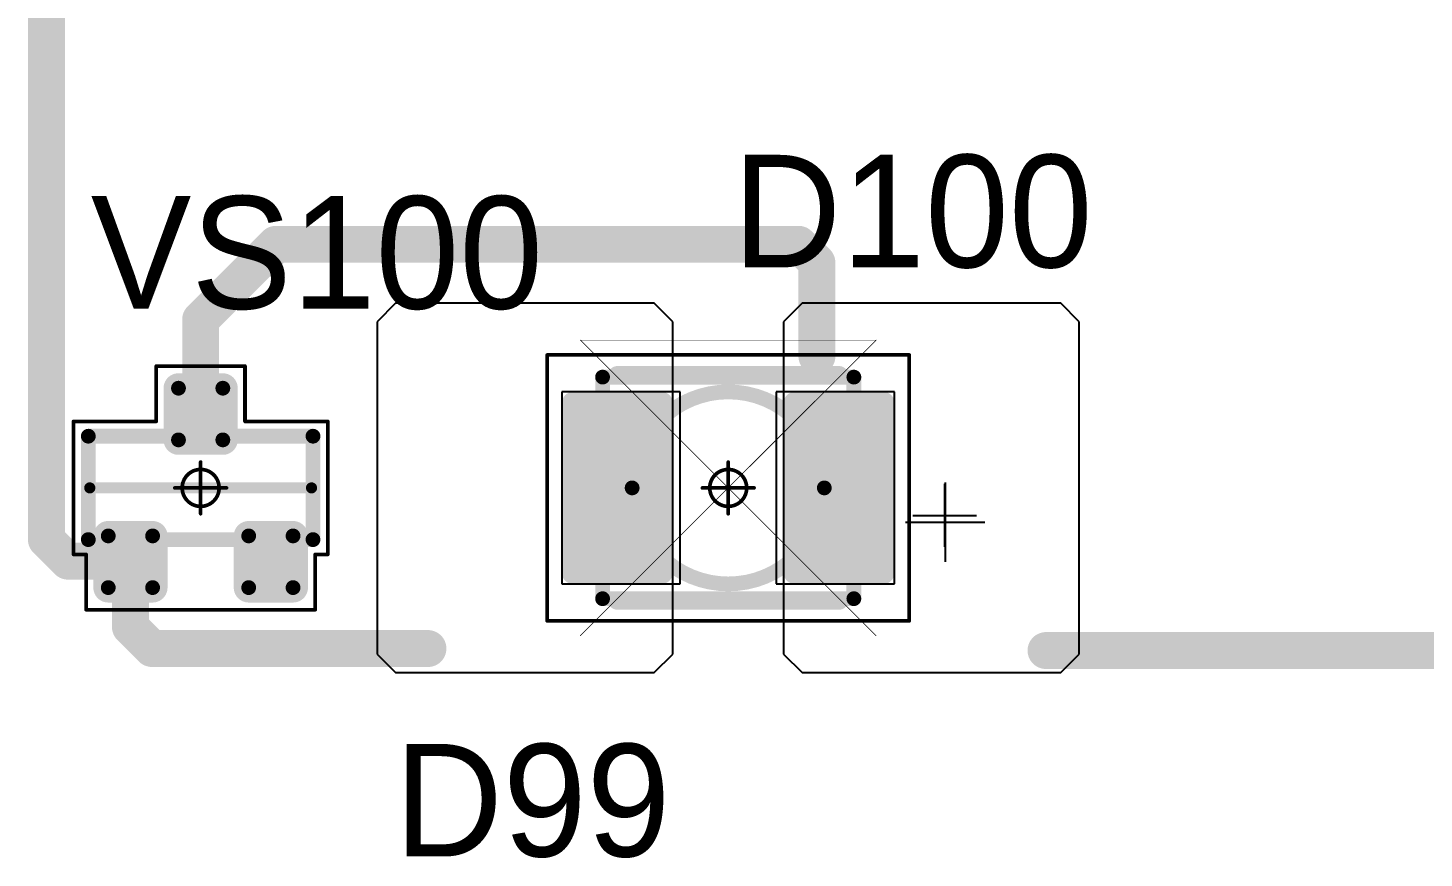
# Model space of a CAD drawing. Header units: millimetres. Extents: x 0 to 395, y 0 to 190.
# Drawn here: x 333.52 to 352.41, y 51.51 to 62.76 of the extents above; entities that cross this region are included whole.
import ezdxf

# ---------------------------------------------------------------- set-up
doc = ezdxf.new("R2010")
doc.units = ezdxf.units.MM
for name, color, linetype in [('Mechanical13', 56, 'Continuous'), ('Mechanical15', 56, 'Continuous'), ('Mechanical5', 56, 'Continuous'), ('TopLayer', 1, 'Continuous'), ('TopOverlay', 2, 'Continuous'), ('TopPaste', 8, 'Continuous'), ('TopSolder', 216, 'Continuous')]:
    doc.layers.add(name, color=color, linetype=linetype)

# ---------------------------------------------------------------- blocks, each defined once
blk = doc.blocks.new('SOT23_1084')
at = {"layer": 'Mechanical13', "const_width": 0.2}
for points in [[(-0.7, 1.52), (0.7, 1.52)], [(-0.7, 1.52), (-0.7, -1.52)], [(0.7, 1.52), (0.7, -1.52)], [(-0.7, -1.52), (0.7, -1.52)]]:
    blk.add_lwpolyline(points, dxfattribs=at)
at = {"layer": 'Mechanical13', "const_width": 0.1}
for points in [[(-0.75, 1.52, 1), (-0.65, 1.52, 1)], [(-0.75, 1.52, 1), (-0.65, 1.52, 1)], [(0.65, 1.52, 1), (0.75, 1.52, 1)], [(0.65, 1.52, 1), (0.75, 1.52, 1)], [(-0.75, -1.52, 1), (-0.65, -1.52, 1)], [(-0.75, -1.52, 1), (-0.65, -1.52, 1)], [(0.65, -1.52, 1), (0.75, -1.52, 1)], [(0.65, -1.52, 1), (0.75, -1.52, 1)]]:
    blk.add_lwpolyline(points, format="xyb", close=True, dxfattribs=at)
at = {"layer": 'Mechanical15', "const_width": 0.05}
for points in [[(-0.9, 1.72), (-0.9, 1.55)], [(-0.9, 1.72), (0.9, 1.72)], [(0.9, 1.72), (0.9, 0.6)], [(-1.65, 1.55), (-1.65, -1.55)], [(-1.65, 1.55), (-0.9, 1.55)], [(0.9, 0.6), (1.65, 0.6)], [(1.65, 0.6), (1.65, -0.6)], [(0, 0.35), (0, -0.35)], [(-0.35, 0), (0.35, 0)], [(0.9, -0.6), (1.65, -0.6)], [(0.9, -0.6), (0.9, -1.72)], [(-1.65, -1.55), (-0.9, -1.55)], [(-0.9, -1.55), (-0.9, -1.72)], [(-0.9, -1.72), (0.9, -1.72)]]:
    blk.add_lwpolyline(points, dxfattribs=at)
at = {"layer": 'Mechanical15'}
for points, const_width in [([(-0.913, 1.72, 1), (-0.888, 1.72, 1)], 0.025), ([(-0.913, 1.72, 1), (-0.888, 1.72, 1)], 0.025), ([(0.888, 1.72, 1), (0.913, 1.72, 1)], 0.025), ([(0.888, 1.72, 1), (0.913, 1.72, 1)], 0.025), ([(-1.662, 1.55, 1), (-1.637, 1.55, 1)], 0.025), ([(-1.662, 1.55, 1), (-1.637, 1.55, 1)], 0.025), ([(-0.913, 1.55, 1), (-0.888, 1.55, 1)], 0.025), ([(-0.913, 1.55, 1), (-0.888, 1.55, 1)], 0.025), ([(0.888, 0.6, 1), (0.913, 0.6, 1)], 0.025), ([(0.888, 0.6, 1), (0.913, 0.6, 1)], 0.025), ([(1.637, 0.6, 1), (1.662, 0.6, 1)], 0.025), ([(1.637, 0.6, 1), (1.662, 0.6, 1)], 0.025), ([(0.25, 0, 1), (-0.25, 0, 1)], 0.05), ([(-0.012, 0.35, 1), (0.012, 0.35, 1)], 0.025), ([(-0.362, 0, 1), (-0.337, 0, 1)], 0.025), ([(-0.262, 0, 1), (-0.238, 0, 1)], 0.025), ([(0.238, 0, 1), (0.262, 0, 1)], 0.025), ([(0.337, 0, 1), (0.362, 0, 1)], 0.025), ([(-0.012, -0.35, 1), (0.012, -0.35, 1)], 0.025), ([(0.888, -0.6, 1), (0.913, -0.6, 1)], 0.025), ([(0.888, -0.6, 1), (0.913, -0.6, 1)], 0.025), ([(1.637, -0.6, 1), (1.662, -0.6, 1)], 0.025), ([(1.637, -0.6, 1), (1.662, -0.6, 1)], 0.025), ([(-1.662, -1.55, 1), (-1.637, -1.55, 1)], 0.025), ([(-1.662, -1.55, 1), (-1.637, -1.55, 1)], 0.025), ([(-0.913, -1.55, 1), (-0.888, -1.55, 1)], 0.025), ([(-0.913, -1.55, 1), (-0.888, -1.55, 1)], 0.025), ([(-0.913, -1.72, 1), (-0.888, -1.72, 1)], 0.025), ([(-0.913, -1.72, 1), (-0.888, -1.72, 1)], 0.025), ([(0.888, -1.72, 1), (0.913, -1.72, 1)], 0.025), ([(0.888, -1.72, 1), (0.913, -1.72, 1)], 0.025)]:
    blk.add_lwpolyline(points, format="xyb", close=True, dxfattribs=dict(at, const_width=const_width))
at = {"layer": 'TopLayer', "const_width": 0.1}
for points in [[(-1.4, 1.25, 1), (-1.3, 1.25, 1)], [(-0.7, 1.25, 1), (-0.6, 1.25, 1)], [(-1.4, 0.65, 1), (-1.3, 0.65, 1)], [(-0.7, 0.65, 1), (-0.6, 0.65, 1)], [(0.6, 0.3, 1), (0.7, 0.3, 1)], [(1.3, 0.3, 1), (1.4, 0.3, 1)], [(0.6, -0.3, 1), (0.7, -0.3, 1)], [(1.3, -0.3, 1), (1.4, -0.3, 1)], [(-1.4, -0.65, 1), (-1.3, -0.65, 1)], [(-0.7, -0.65, 1), (-0.6, -0.65, 1)], [(-1.4, -1.25, 1), (-1.3, -1.25, 1)], [(-0.7, -1.25, 1), (-0.6, -1.25, 1)]]:
    blk.add_lwpolyline(points, format="xyb", close=True, dxfattribs=at)
at = {"layer": 'TopLayer'}
for points in [[(-1.35, 1.35), (-1.35, 0.55), (-0.65, 1.35), (-0.65, 0.55)], [(-1.45, 1.25), (-1.45, 0.65), (-0.55, 1.25), (-0.55, 0.65)], [(0.65, 0.4), (0.65, -0.4), (1.35, 0.4), (1.35, -0.4)], [(0.55, 0.3), (0.55, -0.3), (1.45, 0.3), (1.45, -0.3)], [(-1.35, -0.55), (-1.35, -1.35), (-0.65, -0.55), (-0.65, -1.35)], [(-1.45, -0.65), (-1.45, -1.25), (-0.55, -0.65), (-0.55, -1.25)]]:
    blk.add_solid(points, dxfattribs=at)
at = {"layer": 'TopOverlay', "const_width": 0.15}
blk.add_lwpolyline([(0, 1.5), (0, -1.5)], dxfattribs=at)
at = {"layer": 'TopOverlay', "const_width": 0.075}
for points in [[(-0.038, 1.5, 1), (0.038, 1.5, 1)], [(-0.038, -1.5, 1), (0.038, -1.5, 1)]]:
    blk.add_lwpolyline(points, format="xyb", close=True, dxfattribs=at)
at = {"layer": 'TopPaste', "const_width": 0.075}
for points in [[(-1.387, 1.25, 1), (-1.313, 1.25, 1)], [(-0.687, 1.25, 1), (-0.613, 1.25, 1)], [(-1.387, 0.65, 1), (-1.313, 0.65, 1)], [(-0.687, 0.65, 1), (-0.613, 0.65, 1)], [(0.613, 0.3, 1), (0.687, 0.3, 1)], [(1.313, 0.3, 1), (1.387, 0.3, 1)], [(0.613, -0.3, 1), (0.687, -0.3, 1)], [(1.313, -0.3, 1), (1.387, -0.3, 1)], [(-1.387, -0.65, 1), (-1.313, -0.65, 1)], [(-0.687, -0.65, 1), (-0.613, -0.65, 1)], [(-1.387, -1.25, 1), (-1.313, -1.25, 1)], [(-0.687, -1.25, 1), (-0.613, -1.25, 1)]]:
    blk.add_lwpolyline(points, format="xyb", close=True, dxfattribs=at)
at = {"layer": 'TopPaste'}
for points in [[(-1.35, 1.325), (-1.35, 0.575), (-0.65, 1.325), (-0.65, 0.575)], [(-1.425, 1.25), (-1.425, 0.65), (-0.575, 1.25), (-0.575, 0.65)], [(0.575, 0.3), (0.575, -0.3), (1.425, 0.3), (1.425, -0.3)], [(0.65, 0.375), (0.65, -0.375), (1.35, 0.375), (1.35, -0.375)], [(-1.425, -0.65), (-1.425, -1.25), (-0.575, -0.65), (-0.575, -1.25)], [(-1.35, -0.575), (-1.35, -1.325), (-0.65, -0.575), (-0.65, -1.325)]]:
    blk.add_solid(points, dxfattribs=at)
at = {"layer": 'TopSolder', "const_width": 0.202}
for points in [[(-1.451, 1.25, 1), (-1.249, 1.25, 1)], [(-0.751, 1.25, 1), (-0.549, 1.25, 1)], [(-1.451, 0.65, 1), (-1.249, 0.65, 1)], [(-0.751, 0.65, 1), (-0.549, 0.65, 1)], [(0.549, 0.3, 1), (0.751, 0.3, 1)], [(1.249, 0.3, 1), (1.451, 0.3, 1)], [(0.549, -0.3, 1), (0.751, -0.3, 1)], [(1.249, -0.3, 1), (1.451, -0.3, 1)], [(-1.451, -0.65, 1), (-1.249, -0.65, 1)], [(-0.751, -0.65, 1), (-0.549, -0.65, 1)], [(-1.451, -1.25, 1), (-1.249, -1.25, 1)], [(-0.751, -1.25, 1), (-0.549, -1.25, 1)]]:
    blk.add_lwpolyline(points, format="xyb", close=True, dxfattribs=at)
at = {"layer": 'TopSolder'}
for points in [[(-1.35, 1.452), (-1.35, 0.448), (-0.65, 1.452), (-0.65, 0.448)], [(-1.552, 1.25), (-1.552, 0.65), (-0.448, 1.25), (-0.448, 0.65)], [(0.65, 0.502), (0.65, -0.502), (1.35, 0.502), (1.35, -0.502)], [(0.448, 0.3), (0.448, -0.3), (1.552, 0.3), (1.552, -0.3)], [(-1.35, -0.448), (-1.35, -1.452), (-0.65, -0.448), (-0.65, -1.452)], [(-1.552, -0.65), (-1.552, -1.25), (-0.448, -0.65), (-0.448, -1.25)]]:
    blk.add_solid(points, dxfattribs=at)
blk = doc.blocks.new('T66G_4_1233')
at = {"layer": 'Mechanical13'}
for p, q in [((2.936, 0.071), (2.936, -1)), ((2.4, -0.464), (3.471, -0.464))]:
    blk.add_line(p, q, dxfattribs=at)
at = {"layer": 'Mechanical13', "const_width": 0.2}
for points in [[(-1.7, 1.5), (1.7, 1.5)], [(-1.7, -1.5), (-1.7, 1.5)], [(1.7, -1.5), (1.7, 1.5)], [(-1.7, -1.5), (1.7, -1.5)]]:
    blk.add_lwpolyline(points, dxfattribs=at)
at = {"layer": 'Mechanical13'}
for points, const_width in [([(-1.75, 1.5, 1), (-1.65, 1.5, 1)], 0.1), ([(-1.75, 1.5, 1), (-1.65, 1.5, 1)], 0.1), ([(1.65, 1.5, 1), (1.75, 1.5, 1)], 0.1), ([(1.65, 1.5, 1), (1.75, 1.5, 1)], 0.1), ([(1.3, 0, 1), (-1.3, 0, 1)], 0.2), ([(-1.35, 0, 1), (-1.25, 0, 1)], 0.1), ([(1.25, 0, 1), (1.35, 0, 1)], 0.1), ([(-1.75, -1.5, 1), (-1.65, -1.5, 1)], 0.1), ([(-1.75, -1.5, 1), (-1.65, -1.5, 1)], 0.1), ([(1.65, -1.5, 1), (1.75, -1.5, 1)], 0.1), ([(1.65, -1.5, 1), (1.75, -1.5, 1)], 0.1)]:
    blk.add_lwpolyline(points, format="xyb", close=True, dxfattribs=dict(at, const_width=const_width))
at = {"layer": 'Mechanical15', "const_width": 0.05}
for points in [[(-2.45, -1.8), (-2.45, 1.8)], [(-2.45, 1.8), (2.45, 1.8)], [(2.45, -1.8), (2.45, 1.8)], [(0, -0.35), (0, 0.35)], [(-0.35, 0), (0.35, 0)], [(-2.45, -1.8), (2.45, -1.8)]]:
    blk.add_lwpolyline(points, dxfattribs=at)
at = {"layer": 'Mechanical15'}
for points, const_width in [([(-2.462, 1.8, 1), (-2.438, 1.8, 1)], 0.025), ([(-2.462, 1.8, 1), (-2.438, 1.8, 1)], 0.025), ([(2.438, 1.8, 1), (2.462, 1.8, 1)], 0.025), ([(2.438, 1.8, 1), (2.462, 1.8, 1)], 0.025), ([(0.25, 0, 1), (-0.25, 0, 1)], 0.05), ([(-0.012, 0.35, 1), (0.012, 0.35, 1)], 0.025), ([(-0.362, 0, 1), (-0.337, 0, 1)], 0.025), ([(-0.262, 0, 1), (-0.238, 0, 1)], 0.025), ([(0.238, 0, 1), (0.262, 0, 1)], 0.025), ([(0.337, 0, 1), (0.362, 0, 1)], 0.025), ([(-0.012, -0.35, 1), (0.012, -0.35, 1)], 0.025), ([(-2.462, -1.8, 1), (-2.438, -1.8, 1)], 0.025), ([(-2.462, -1.8, 1), (-2.438, -1.8, 1)], 0.025), ([(2.438, -1.8, 1), (2.462, -1.8, 1)], 0.025), ([(2.438, -1.8, 1), (2.462, -1.8, 1)], 0.025)]:
    blk.add_lwpolyline(points, format="xyb", close=True, dxfattribs=dict(at, const_width=const_width))
at = {"layer": 'TopLayer'}
for p, q in [((-4.5, 2.5), (-4.75, 2.25)), ((-1, 2.5), (-4.5, 2.5)), ((-0.75, 2.25), (-1, 2.5)), ((1, 2.5), (0.75, 2.25)), ((4.5, 2.5), (1, 2.5)), ((4.75, 2.25), (4.5, 2.5)), ((-4.75, 2.25), (-4.75, -2.25)), ((-0.75, -2.25), (-0.75, 2.25)), ((0.75, 2.25), (0.75, -2.25)), ((4.75, -2.25), (4.75, 2.25)), ((-4.75, -2.25), (-4.5, -2.5)), ((-1, -2.5), (-0.75, -2.25)), ((0.75, -2.25), (1, -2.5)), ((4.5, -2.5), (4.75, -2.25)), ((-4.5, -2.5), (-1, -2.5)), ((1, -2.5), (4.5, -2.5))]:
    blk.add_line(p, q, dxfattribs=at)
at = {"layer": 'TopLayer', "const_width": 0.15}
for points in [[(-2.175, 1.15, 1), (-2.025, 1.15, 1)], [(-0.975, 1.15, 1), (-0.825, 1.15, 1)], [(0.825, 1.15, 1), (0.975, 1.15, 1)], [(2.025, 1.15, 1), (2.175, 1.15, 1)], [(-2.175, -1.15, 1), (-2.025, -1.15, 1)], [(-0.975, -1.15, 1), (-0.825, -1.15, 1)], [(0.825, -1.15, 1), (0.975, -1.15, 1)], [(2.025, -1.15, 1), (2.175, -1.15, 1)]]:
    blk.add_lwpolyline(points, format="xyb", close=True, dxfattribs=at)
at = {"layer": 'TopLayer'}
for points in [[(-0.75, 1.15), (-2.25, 1.15), (-0.75, -1.15), (-2.25, -1.15)], [(-0.9, 1.3), (-2.1, 1.3), (-0.9, -1.3), (-2.1, -1.3)], [(2.25, 1.15), (0.75, 1.15), (2.25, -1.15), (0.75, -1.15)], [(2.1, 1.3), (0.9, 1.3), (2.1, -1.3), (0.9, -1.3)]]:
    blk.add_solid(points, dxfattribs=at)
at = {"layer": 'TopOverlay'}
for p, q in [((2.928, 0.057), (2.928, -0.8)), ((2.5, -0.372), (3.357, -0.372))]:
    blk.add_line(p, q, dxfattribs=at)
at = {"layer": 'TopOverlay', "const_width": 0.25}
for points in [[(-1.5, 1.525), (1.5, 1.525)], [(-1.5, -1.525), (1.5, -1.525)]]:
    blk.add_lwpolyline(points, dxfattribs=at)
at = {"layer": 'TopOverlay', "const_width": 0.125}
for points in [[(-1.562, 1.525, 1), (-1.438, 1.525, 1)], [(1.438, 1.525, 1), (1.562, 1.525, 1)], [(-1.562, -1.525, 1), (-1.438, -1.525, 1)], [(1.438, -1.525, 1), (1.562, -1.525, 1)]]:
    blk.add_lwpolyline(points, format="xyb", close=True, dxfattribs=at)
at = {"layer": 'TopPaste', "const_width": 0.125}
for points in [[(-2.163, 1.15, 1), (-2.038, 1.15, 1)], [(-0.963, 1.15, 1), (-0.838, 1.15, 1)], [(0.838, 1.15, 1), (0.963, 1.15, 1)], [(2.038, 1.15, 1), (2.163, 1.15, 1)], [(-2.163, -1.15, 1), (-2.038, -1.15, 1)], [(-0.963, -1.15, 1), (-0.838, -1.15, 1)], [(0.838, -1.15, 1), (0.963, -1.15, 1)], [(2.038, -1.15, 1), (2.163, -1.15, 1)]]:
    blk.add_lwpolyline(points, format="xyb", close=True, dxfattribs=at)
at = {"layer": 'TopPaste'}
for points in [[(-0.775, 1.15), (-2.225, 1.15), (-0.775, -1.15), (-2.225, -1.15)], [(-0.9, 1.275), (-2.1, 1.275), (-0.9, -1.275), (-2.1, -1.275)], [(2.225, 1.15), (0.775, 1.15), (2.225, -1.15), (0.775, -1.15)], [(2.1, 1.275), (0.9, 1.275), (2.1, -1.275), (0.9, -1.275)]]:
    blk.add_solid(points, dxfattribs=at)
at = {"layer": 'TopSolder'}
for p, q in [((-2.25, 1.3), (-2.25, -1.3)), ((-0.65, 1.3), (-2.25, 1.3)), ((-0.65, -1.3), (-0.65, 1.3)), ((0.65, 1.3), (0.65, -1.3)), ((2.25, 1.3), (0.65, 1.3)), ((2.25, -1.3), (2.25, 1.3)), ((-2.25, -1.3), (-0.65, -1.3)), ((0.65, -1.3), (2.25, -1.3))]:
    blk.add_line(p, q, dxfattribs=at)

msp = doc.modelspace()

# ---------------------------------------------------------------- linework, layer by layer
at = {"layer": 'Mechanical5'}
for points, const_width in [([(341, 54.527), (345, 58.527)], 0.01), ([(341, 58.527), (345, 54.527)], 0.01), ([(341, 54.527), (341, 58.527)], 0.001), ([(341, 58.527), (345, 58.527)], 0.001), ([(345, 54.527), (345, 58.527)], 0.001), ([(341, 54.527), (345, 54.527)], 0.001)]:
    msp.add_lwpolyline(points, dxfattribs=dict(at, const_width=const_width))
for points, const_width in [([(340.998, 58.527, 1), (341.003, 58.527, 1)], 0.005), ([(341, 58.527, 1), (341, 58.527, 1)], 0.0005), ([(341, 58.527, 1), (341, 58.527, 1)], 0.0005), ([(344.998, 58.527, 1), (345.003, 58.527, 1)], 0.005), ([(345, 58.527, 1), (345, 58.527, 1)], 0.0005), ([(345, 58.527, 1), (345, 58.527, 1)], 0.0005), ([(340.998, 54.527, 1), (341.003, 54.527, 1)], 0.005), ([(341, 54.527, 1), (341, 54.527, 1)], 0.0005), ([(341, 54.527, 1), (341, 54.527, 1)], 0.0005), ([(344.998, 54.527, 1), (345.003, 54.527, 1)], 0.005), ([(345, 54.527, 1), (345, 54.527, 1)], 0.0005), ([(345, 54.527, 1), (345, 54.527, 1)], 0.0005)]:
    msp.add_lwpolyline(points, format="xyb", close=True, dxfattribs=dict(at, const_width=const_width))
at = {"layer": 'TopLayer', "const_width": 0.5}
for points in [[(333.775, 55.828), (333.775, 67.15)], [(335.862, 58.806), (336.881, 59.825)], [(336.881, 59.825), (343.952, 59.825)], [(343.952, 59.825), (344.2, 59.577)], [(344.2, 58.309), (344.2, 59.577)], [(335.862, 57.527), (335.862, 58.806)], [(333.775, 55.828), (334.068, 55.535)], [(334.068, 55.535), (334.904, 55.535)], [(334.904, 55.535), (334.912, 55.527)], [(334.912, 54.645), (334.912, 55.527)], [(334.912, 54.645), (335.205, 54.352)], [(335.205, 54.352), (338.937, 54.352)], [(347.3, 54.325), (370, 54.325)]]:
    msp.add_lwpolyline(points, dxfattribs=at)
at = {"layer": 'TopLayer', "const_width": 0.25}
for points in [[(336.756, 59.825, 1), (337.006, 59.825, 1)], [(336.756, 59.825, 1), (337.006, 59.825, 1)], [(343.827, 59.825, 1), (344.077, 59.825, 1)], [(343.827, 59.825, 1), (344.077, 59.825, 1)], [(344.075, 59.577, 1), (344.325, 59.577, 1)], [(344.075, 59.577, 1), (344.325, 59.577, 1)], [(335.737, 58.806, 1), (335.987, 58.806, 1)], [(335.737, 58.806, 1), (335.987, 58.806, 1)], [(344.075, 58.309, 1), (344.325, 58.309, 1)], [(335.737, 57.527, 1), (335.987, 57.527, 1)], [(333.65, 55.828, 1), (333.9, 55.828, 1)], [(333.65, 55.828, 1), (333.9, 55.828, 1)], [(333.943, 55.535, 1), (334.193, 55.535, 1)], [(333.943, 55.535, 1), (334.193, 55.535, 1)], [(334.779, 55.535, 1), (335.029, 55.535, 1)], [(334.779, 55.535, 1), (335.029, 55.535, 1)], [(334.787, 55.527, 1), (335.037, 55.527, 1)], [(334.787, 55.527, 1), (335.037, 55.527, 1)], [(334.787, 54.645, 1), (335.037, 54.645, 1)], [(334.787, 54.645, 1), (335.037, 54.645, 1)], [(335.08, 54.352, 1), (335.33, 54.352, 1)], [(335.08, 54.352, 1), (335.33, 54.352, 1)], [(338.812, 54.352, 1), (339.062, 54.352, 1)], [(347.175, 54.325, 1), (347.425, 54.325, 1)]]:
    msp.add_lwpolyline(points, format="xyb", close=True, dxfattribs=at)

# ---------------------------------------------------------------- block references
for name, p, rotation in [('T66G_4_1233', (343, 56.527), 360), ('SOT23_1084', (335.862, 56.527), 90)]:
    msp.add_blockref(name, p, dxfattribs=dict(rotation=rotation))

# ---------------------------------------------------------------- texts
at = {"layer": 'TopOverlay'}
for s, p in [('D100', (343.059, 59.513)), ('VS100', (334.376, 58.953)), ('D99', (338.48, 51.537))]:
    msp.add_text(s, height=1.524, dxfattribs=at).set_placement(p)

doc.saveas('drawing.dxf')
